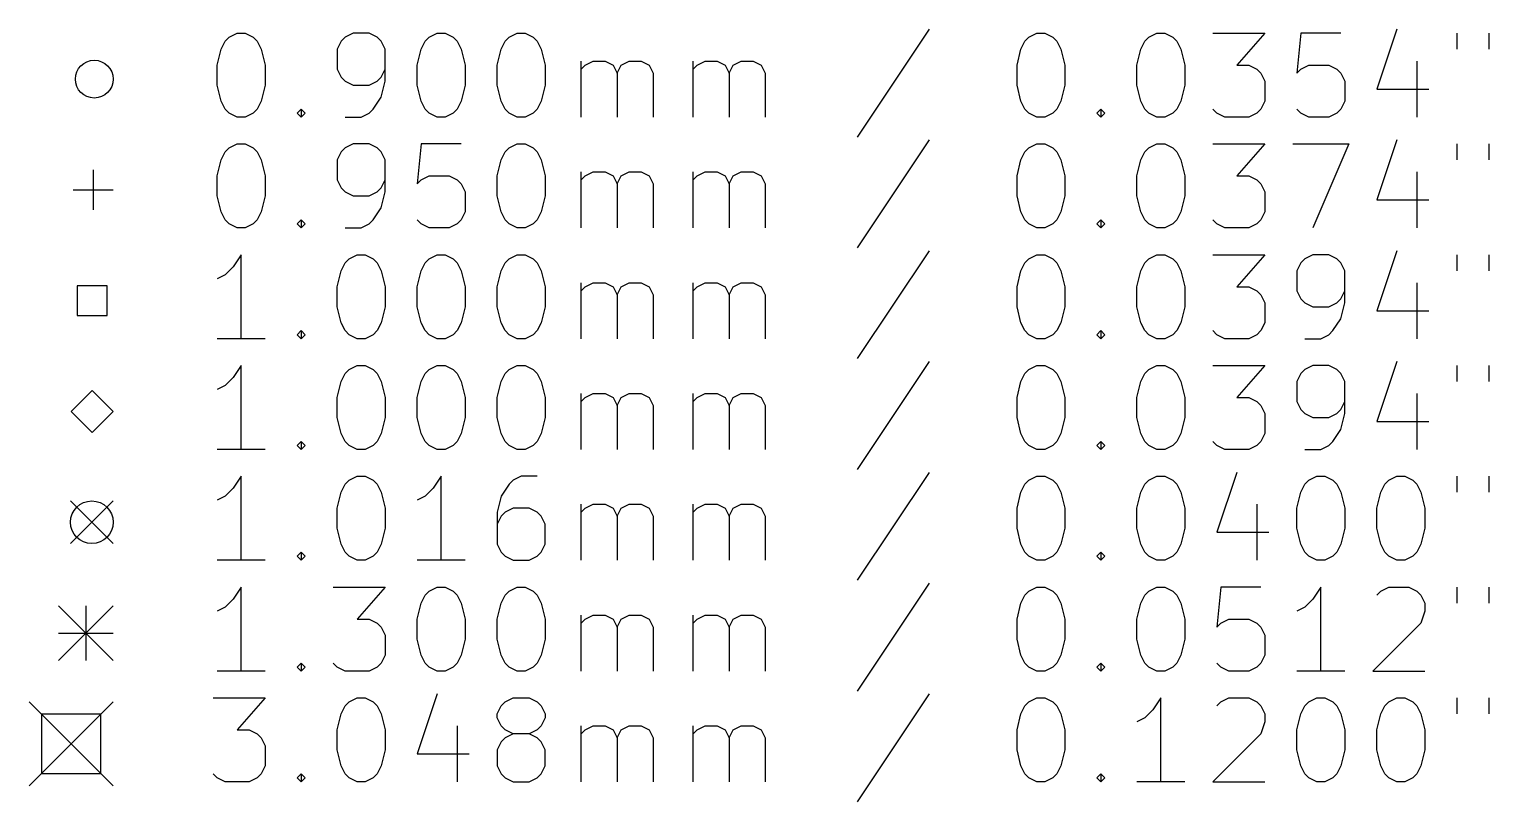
# Model space of a CAD drawing. Extents: x 108.9 to 179.6, y -153 to -73.
# Drawn here: x 108.92 to 143.69, y -152.7 to -134.29 of the extents above; entities that cross this region are included whole.
import ezdxf

# ---------------------------------------------------------------- set-up
doc = ezdxf.new("R2010")
doc.units = 0
doc.layers.add('BLACK', color=7, linetype='CONTINUOUS')

msp = doc.modelspace()

# ---------------------------------------------------------------- linework, layer by layer
at = {"layer": 'BLACK', "linetype": 'CONTINUOUS'}
for p, q in [((113.594, -134.575), (113.69, -134.48)), ((113.69, -134.48), (113.88, -134.385)), ((113.88, -134.385), (114.071, -134.385)), ((114.071, -134.385), (114.261, -134.48)), ((114.261, -134.48), (114.356, -134.575)), ((116.452, -134.48), (116.356, -134.575)), ((116.642, -134.385), (116.452, -134.48)), ((117.023, -134.385), (116.642, -134.385)), ((117.213, -134.48), (117.023, -134.385)), ((117.309, -134.575), (117.213, -134.48)), ((118.356, -134.575), (118.452, -134.48)), ((118.452, -134.48), (118.642, -134.385)), ((118.642, -134.385), (118.833, -134.385)), ((118.833, -134.385), (119.023, -134.48)), ((119.023, -134.48), (119.118, -134.575)), ((120.261, -134.575), (120.356, -134.48)), ((120.356, -134.48), (120.547, -134.385)), ((120.547, -134.385), (120.737, -134.385)), ((120.737, -134.385), (120.928, -134.48)), ((120.928, -134.48), (121.023, -134.575)), ((130.356, -134.29), (128.642, -136.861)), ((132.642, -134.575), (132.737, -134.48)), ((132.737, -134.48), (132.928, -134.385)), ((132.928, -134.385), (133.118, -134.385)), ((133.118, -134.385), (133.309, -134.48)), ((133.309, -134.48), (133.404, -134.575)), ((135.499, -134.575), (135.594, -134.48)), ((135.594, -134.48), (135.785, -134.385)), ((135.785, -134.385), (135.975, -134.385)), ((135.975, -134.385), (136.166, -134.48)), ((136.166, -134.48), (136.261, -134.575)), ((137.118, -134.385), (138.356, -134.385)), ((138.356, -134.385), (137.69, -135.147)), ((139.213, -134.385), (139.118, -135.337)), ((140.166, -134.385), (139.213, -134.385)), ((141.499, -134.29), (141.023, -135.718)), ((142.928, -134.385), (142.928, -134.766)), ((143.69, -134.385), (143.69, -134.766)), ((113.404, -135.147), (113.499, -134.766)), ((113.499, -134.766), (113.594, -134.575)), ((114.356, -134.575), (114.452, -134.766)), ((114.452, -134.766), (114.547, -135.147)), ((116.356, -134.575), (116.261, -134.766)), ((116.261, -134.766), (116.261, -135.242)), ((117.404, -134.766), (117.309, -134.575)), ((117.404, -135.528), (117.404, -134.766)), ((118.166, -135.147), (118.261, -134.766)), ((118.261, -134.766), (118.356, -134.575)), ((119.118, -134.575), (119.213, -134.766)), ((119.213, -134.766), (119.309, -135.147)), ((120.071, -135.147), (120.166, -134.766)), ((120.166, -134.766), (120.261, -134.575)), ((121.023, -134.575), (121.118, -134.766)), ((121.118, -134.766), (121.213, -135.147)), ((132.452, -135.147), (132.547, -134.766)), ((132.547, -134.766), (132.642, -134.575)), ((133.404, -134.575), (133.499, -134.766)), ((133.499, -134.766), (133.594, -135.147)), ((135.309, -135.147), (135.404, -134.766)), ((135.404, -134.766), (135.499, -134.575)), ((136.261, -134.575), (136.356, -134.766)), ((136.356, -134.766), (136.452, -135.147)), ((113.404, -135.623), (113.404, -135.147)), ((114.547, -135.147), (114.547, -135.623)), ((116.261, -135.242), (116.356, -135.432)), ((117.309, -135.432), (117.404, -135.242)), ((118.166, -135.623), (118.166, -135.147)), ((119.309, -135.147), (119.309, -135.623)), ((120.071, -135.623), (120.071, -135.147)), ((121.213, -135.147), (121.213, -135.623)), ((122.071, -136.385), (122.071, -135.051)), ((122.071, -135.242), (122.166, -135.147)), ((122.166, -135.147), (122.356, -135.051)), ((122.356, -135.051), (122.642, -135.051)), ((122.642, -135.051), (122.833, -135.147)), ((122.833, -135.147), (122.928, -135.337)), ((122.928, -135.337), (123.023, -135.147)), ((123.023, -135.147), (123.213, -135.051)), ((123.213, -135.051), (123.499, -135.051)), ((123.499, -135.051), (123.69, -135.147)), ((123.69, -135.147), (123.785, -135.337)), ((124.737, -136.385), (124.737, -135.051)), ((124.737, -135.242), (124.833, -135.147)), ((124.833, -135.147), (125.023, -135.051)), ((125.023, -135.051), (125.309, -135.051)), ((125.309, -135.051), (125.499, -135.147)), ((125.499, -135.147), (125.594, -135.337)), ((125.594, -135.337), (125.69, -135.147)), ((125.69, -135.147), (125.88, -135.051)), ((125.88, -135.051), (126.166, -135.051)), ((126.166, -135.051), (126.356, -135.147)), ((126.356, -135.147), (126.452, -135.337)), ((132.452, -135.623), (132.452, -135.147)), ((133.594, -135.147), (133.594, -135.623)), ((135.309, -135.623), (135.309, -135.147)), ((136.452, -135.147), (136.452, -135.623)), ((137.69, -135.147), (137.975, -135.147)), ((137.975, -135.147), (138.166, -135.242)), ((138.166, -135.242), (138.261, -135.337)), ((139.118, -135.337), (139.213, -135.242)), ((139.213, -135.242), (139.404, -135.147)), ((139.404, -135.147), (139.88, -135.147)), ((139.88, -135.147), (140.071, -135.242)), ((140.071, -135.242), (140.166, -135.337)), ((141.975, -135.051), (141.975, -136.385)), ((116.356, -135.432), (116.452, -135.528)), ((116.452, -135.528), (116.642, -135.623)), ((117.023, -135.623), (117.213, -135.528)), ((117.213, -135.528), (117.309, -135.432)), ((117.309, -135.909), (117.404, -135.528)), ((122.928, -135.337), (122.928, -136.385)), ((123.785, -135.337), (123.785, -136.385)), ((125.594, -135.337), (125.594, -136.385)), ((126.452, -135.337), (126.452, -136.385)), ((138.261, -135.337), (138.356, -135.528)), ((138.356, -135.528), (138.356, -136.004)), ((140.166, -135.337), (140.261, -135.528)), ((140.261, -135.528), (140.261, -136.004)), ((113.499, -136.004), (113.404, -135.623)), ((114.547, -135.623), (114.452, -136.004)), ((116.642, -135.623), (117.023, -135.623)), ((117.118, -136.194), (117.309, -135.909)), ((118.261, -136.004), (118.166, -135.623)), ((119.309, -135.623), (119.213, -136.004)), ((120.166, -136.004), (120.071, -135.623)), ((121.213, -135.623), (121.118, -136.004)), ((132.547, -136.004), (132.452, -135.623)), ((133.594, -135.623), (133.499, -136.004)), ((135.404, -136.004), (135.309, -135.623)), ((136.452, -135.623), (136.356, -136.004)), ((141.023, -135.718), (142.261, -135.718)), ((113.594, -136.194), (113.499, -136.004)), ((113.69, -136.29), (113.594, -136.194)), ((114.356, -136.194), (114.261, -136.29)), ((114.452, -136.004), (114.356, -136.194)), ((115.309, -136.29), (115.404, -136.194)), ((115.404, -136.194), (115.499, -136.29)), ((115.404, -136.194), (115.404, -136.385)), ((117.023, -136.29), (117.118, -136.194)), ((118.356, -136.194), (118.261, -136.004)), ((118.452, -136.29), (118.356, -136.194)), ((119.118, -136.194), (119.023, -136.29)), ((119.213, -136.004), (119.118, -136.194)), ((120.261, -136.194), (120.166, -136.004)), ((120.356, -136.29), (120.261, -136.194)), ((121.023, -136.194), (120.928, -136.29)), ((121.118, -136.004), (121.023, -136.194)), ((132.642, -136.194), (132.547, -136.004)), ((132.737, -136.29), (132.642, -136.194)), ((133.404, -136.194), (133.309, -136.29)), ((133.499, -136.004), (133.404, -136.194)), ((134.356, -136.29), (134.452, -136.194)), ((134.452, -136.194), (134.547, -136.29)), ((134.452, -136.194), (134.452, -136.385)), ((135.499, -136.194), (135.404, -136.004)), ((135.594, -136.29), (135.499, -136.194)), ((136.261, -136.194), (136.166, -136.29)), ((136.356, -136.004), (136.261, -136.194)), ((137.213, -136.29), (137.118, -136.194)), ((138.261, -136.194), (138.166, -136.29)), ((138.356, -136.004), (138.261, -136.194)), ((139.213, -136.29), (139.118, -136.194)), ((140.166, -136.194), (140.071, -136.29)), ((140.261, -136.004), (140.166, -136.194)), ((113.88, -136.385), (113.69, -136.29)), ((114.071, -136.385), (113.88, -136.385)), ((114.261, -136.29), (114.071, -136.385)), ((115.404, -136.385), (115.309, -136.29)), ((115.499, -136.29), (115.404, -136.385)), ((116.452, -136.385), (116.833, -136.385)), ((116.833, -136.385), (117.023, -136.29)), ((118.642, -136.385), (118.452, -136.29)), ((118.833, -136.385), (118.642, -136.385)), ((119.023, -136.29), (118.833, -136.385)), ((120.547, -136.385), (120.356, -136.29)), ((120.737, -136.385), (120.547, -136.385)), ((120.928, -136.29), (120.737, -136.385)), ((132.928, -136.385), (132.737, -136.29)), ((133.118, -136.385), (132.928, -136.385)), ((133.309, -136.29), (133.118, -136.385)), ((134.452, -136.385), (134.356, -136.29)), ((134.547, -136.29), (134.452, -136.385)), ((135.785, -136.385), (135.594, -136.29)), ((135.975, -136.385), (135.785, -136.385)), ((136.166, -136.29), (135.975, -136.385)), ((137.404, -136.385), (137.213, -136.29)), ((137.975, -136.385), (137.404, -136.385)), ((138.166, -136.29), (137.975, -136.385)), ((139.404, -136.385), (139.213, -136.29)), ((139.88, -136.385), (139.404, -136.385)), ((140.071, -136.29), (139.88, -136.385)), ((130.356, -136.93), (128.642, -139.501)), ((141.499, -136.93), (141.023, -138.358)), ((113.499, -137.406), (113.594, -137.215)), ((113.594, -137.215), (113.69, -137.12)), ((113.69, -137.12), (113.88, -137.025)), ((113.88, -137.025), (114.071, -137.025)), ((114.071, -137.025), (114.261, -137.12)), ((114.261, -137.12), (114.356, -137.215)), ((114.356, -137.215), (114.452, -137.406)), ((116.356, -137.215), (116.261, -137.406)), ((116.452, -137.12), (116.356, -137.215)), ((116.642, -137.025), (116.452, -137.12)), ((117.023, -137.025), (116.642, -137.025)), ((117.213, -137.12), (117.023, -137.025)), ((117.309, -137.215), (117.213, -137.12)), ((117.404, -137.406), (117.309, -137.215)), ((118.261, -137.025), (118.166, -137.977)), ((119.213, -137.025), (118.261, -137.025)), ((120.166, -137.406), (120.261, -137.215)), ((120.261, -137.215), (120.356, -137.12)), ((120.356, -137.12), (120.547, -137.025)), ((120.547, -137.025), (120.737, -137.025)), ((120.737, -137.025), (120.928, -137.12)), ((120.928, -137.12), (121.023, -137.215)), ((121.023, -137.215), (121.118, -137.406)), ((132.547, -137.406), (132.642, -137.215)), ((132.642, -137.215), (132.737, -137.12)), ((132.737, -137.12), (132.928, -137.025)), ((132.928, -137.025), (133.118, -137.025)), ((133.118, -137.025), (133.309, -137.12)), ((133.309, -137.12), (133.404, -137.215)), ((133.404, -137.215), (133.499, -137.406)), ((135.404, -137.406), (135.499, -137.215)), ((135.499, -137.215), (135.594, -137.12)), ((135.594, -137.12), (135.785, -137.025)), ((135.785, -137.025), (135.975, -137.025)), ((135.975, -137.025), (136.166, -137.12)), ((136.166, -137.12), (136.261, -137.215)), ((136.261, -137.215), (136.356, -137.406)), ((137.118, -137.025), (138.356, -137.025)), ((138.356, -137.025), (137.69, -137.787)), ((139.023, -137.025), (140.356, -137.025)), ((140.356, -137.025), (139.499, -139.025)), ((142.928, -137.025), (142.928, -137.406)), ((143.69, -137.025), (143.69, -137.406)), ((110.448, -137.645), (110.448, -138.595)), ((113.404, -137.787), (113.499, -137.406)), ((114.452, -137.406), (114.547, -137.787)), ((116.261, -137.406), (116.261, -137.882)), ((117.404, -138.168), (117.404, -137.406)), ((120.071, -137.787), (120.166, -137.406)), ((121.118, -137.406), (121.213, -137.787)), ((132.452, -137.787), (132.547, -137.406)), ((133.499, -137.406), (133.594, -137.787)), ((135.309, -137.787), (135.404, -137.406)), ((136.356, -137.406), (136.452, -137.787)), ((113.404, -138.263), (113.404, -137.787)), ((114.547, -137.787), (114.547, -138.263)), ((116.261, -137.882), (116.356, -138.072)), ((117.309, -138.072), (117.404, -137.882)), ((118.166, -137.977), (118.261, -137.882)), ((118.261, -137.882), (118.452, -137.787)), ((118.452, -137.787), (118.928, -137.787)), ((118.928, -137.787), (119.118, -137.882)), ((119.118, -137.882), (119.213, -137.977)), ((119.213, -137.977), (119.309, -138.168)), ((120.071, -138.263), (120.071, -137.787)), ((121.213, -137.787), (121.213, -138.263)), ((122.071, -139.025), (122.071, -137.691)), ((122.071, -137.882), (122.166, -137.787)), ((122.166, -137.787), (122.356, -137.691)), ((122.356, -137.691), (122.642, -137.691)), ((122.642, -137.691), (122.833, -137.787)), ((122.833, -137.787), (122.928, -137.977)), ((122.928, -137.977), (123.023, -137.787)), ((122.928, -137.977), (122.928, -139.025)), ((123.023, -137.787), (123.213, -137.691)), ((123.213, -137.691), (123.499, -137.691)), ((123.499, -137.691), (123.69, -137.787)), ((123.69, -137.787), (123.785, -137.977)), ((123.785, -137.977), (123.785, -139.025)), ((124.737, -139.025), (124.737, -137.691)), ((124.737, -137.882), (124.833, -137.787)), ((124.833, -137.787), (125.023, -137.691)), ((125.023, -137.691), (125.309, -137.691)), ((125.309, -137.691), (125.499, -137.787)), ((125.499, -137.787), (125.594, -137.977)), ((125.594, -137.977), (125.69, -137.787)), ((125.594, -137.977), (125.594, -139.025)), ((125.69, -137.787), (125.88, -137.691)), ((125.88, -137.691), (126.166, -137.691)), ((126.166, -137.691), (126.356, -137.787)), ((126.356, -137.787), (126.452, -137.977)), ((126.452, -137.977), (126.452, -139.025)), ((132.452, -138.263), (132.452, -137.787)), ((133.594, -137.787), (133.594, -138.263)), ((135.309, -138.263), (135.309, -137.787)), ((136.452, -137.787), (136.452, -138.263)), ((137.69, -137.787), (137.975, -137.787)), ((137.975, -137.787), (138.166, -137.882)), ((138.166, -137.882), (138.261, -137.977)), ((138.261, -137.977), (138.356, -138.168)), ((141.975, -137.691), (141.975, -139.025)), ((109.973, -138.12), (110.923, -138.12)), ((113.499, -138.644), (113.404, -138.263)), ((114.547, -138.263), (114.452, -138.644)), ((116.356, -138.072), (116.452, -138.168)), ((116.452, -138.168), (116.642, -138.263)), ((116.642, -138.263), (117.023, -138.263)), ((117.023, -138.263), (117.213, -138.168)), ((117.213, -138.168), (117.309, -138.072)), ((117.309, -138.549), (117.404, -138.168)), ((119.309, -138.168), (119.309, -138.644)), ((120.166, -138.644), (120.071, -138.263)), ((121.213, -138.263), (121.118, -138.644)), ((132.547, -138.644), (132.452, -138.263)), ((133.594, -138.263), (133.499, -138.644)), ((135.404, -138.644), (135.309, -138.263)), ((136.452, -138.263), (136.356, -138.644)), ((138.356, -138.168), (138.356, -138.644)), ((141.023, -138.358), (142.261, -138.358)), ((113.594, -138.834), (113.499, -138.644)), ((114.452, -138.644), (114.356, -138.834)), ((117.118, -138.834), (117.309, -138.549)), ((119.309, -138.644), (119.213, -138.834)), ((120.261, -138.834), (120.166, -138.644)), ((121.118, -138.644), (121.023, -138.834)), ((132.642, -138.834), (132.547, -138.644)), ((133.499, -138.644), (133.404, -138.834)), ((135.499, -138.834), (135.404, -138.644)), ((136.356, -138.644), (136.261, -138.834)), ((138.356, -138.644), (138.261, -138.834)), ((113.69, -138.93), (113.594, -138.834)), ((113.88, -139.025), (113.69, -138.93)), ((114.071, -139.025), (113.88, -139.025)), ((114.261, -138.93), (114.071, -139.025)), ((114.356, -138.834), (114.261, -138.93)), ((115.309, -138.93), (115.404, -138.834)), ((115.404, -139.025), (115.309, -138.93)), ((115.404, -138.834), (115.499, -138.93)), ((115.404, -138.834), (115.404, -139.025)), ((115.499, -138.93), (115.404, -139.025)), ((116.452, -139.025), (116.833, -139.025)), ((116.833, -139.025), (117.023, -138.93)), ((117.023, -138.93), (117.118, -138.834)), ((118.261, -138.93), (118.166, -138.834)), ((118.452, -139.025), (118.261, -138.93)), ((118.928, -139.025), (118.452, -139.025)), ((119.118, -138.93), (118.928, -139.025)), ((119.213, -138.834), (119.118, -138.93)), ((120.356, -138.93), (120.261, -138.834)), ((120.547, -139.025), (120.356, -138.93)), ((120.737, -139.025), (120.547, -139.025)), ((120.928, -138.93), (120.737, -139.025)), ((121.023, -138.834), (120.928, -138.93)), ((132.737, -138.93), (132.642, -138.834)), ((132.928, -139.025), (132.737, -138.93)), ((133.118, -139.025), (132.928, -139.025)), ((133.309, -138.93), (133.118, -139.025)), ((133.404, -138.834), (133.309, -138.93)), ((134.356, -138.93), (134.452, -138.834)), ((134.452, -139.025), (134.356, -138.93)), ((134.452, -138.834), (134.547, -138.93)), ((134.452, -138.834), (134.452, -139.025)), ((134.547, -138.93), (134.452, -139.025)), ((135.594, -138.93), (135.499, -138.834)), ((135.785, -139.025), (135.594, -138.93)), ((135.975, -139.025), (135.785, -139.025)), ((136.166, -138.93), (135.975, -139.025)), ((136.261, -138.834), (136.166, -138.93)), ((137.213, -138.93), (137.118, -138.834)), ((137.404, -139.025), (137.213, -138.93)), ((137.975, -139.025), (137.404, -139.025)), ((138.166, -138.93), (137.975, -139.025)), ((138.261, -138.834), (138.166, -138.93)), ((113.975, -139.665), (113.785, -139.95)), ((113.975, -141.665), (113.975, -139.665)), ((116.452, -139.855), (116.547, -139.76)), ((116.547, -139.76), (116.737, -139.665)), ((116.737, -139.665), (116.928, -139.665)), ((116.928, -139.665), (117.118, -139.76)), ((117.118, -139.76), (117.213, -139.855)), ((118.356, -139.855), (118.452, -139.76)), ((118.452, -139.76), (118.642, -139.665)), ((118.642, -139.665), (118.833, -139.665)), ((118.833, -139.665), (119.023, -139.76)), ((119.023, -139.76), (119.118, -139.855)), ((120.261, -139.855), (120.356, -139.76)), ((120.356, -139.76), (120.547, -139.665)), ((120.547, -139.665), (120.737, -139.665)), ((120.737, -139.665), (120.928, -139.76)), ((120.928, -139.76), (121.023, -139.855)), ((130.356, -139.57), (128.642, -142.141)), ((132.642, -139.855), (132.737, -139.76)), ((132.737, -139.76), (132.928, -139.665)), ((132.928, -139.665), (133.118, -139.665)), ((133.118, -139.665), (133.309, -139.76)), ((133.309, -139.76), (133.404, -139.855)), ((135.499, -139.855), (135.594, -139.76)), ((135.594, -139.76), (135.785, -139.665)), ((135.785, -139.665), (135.975, -139.665)), ((135.975, -139.665), (136.166, -139.76)), ((136.166, -139.76), (136.261, -139.855)), ((137.118, -139.665), (138.356, -139.665)), ((138.356, -139.665), (137.69, -140.427)), ((139.309, -139.76), (139.213, -139.855)), ((139.499, -139.665), (139.309, -139.76)), ((139.88, -139.665), (139.499, -139.665)), ((140.071, -139.76), (139.88, -139.665)), ((140.166, -139.855), (140.071, -139.76)), ((141.499, -139.57), (141.023, -140.998)), ((142.928, -139.665), (142.928, -140.046)), ((143.69, -139.665), (143.69, -140.046)), ((113.785, -139.95), (113.594, -140.141)), ((116.261, -140.427), (116.356, -140.046)), ((116.356, -140.046), (116.452, -139.855)), ((117.213, -139.855), (117.309, -140.046)), ((117.309, -140.046), (117.404, -140.427)), ((118.166, -140.427), (118.261, -140.046)), ((118.261, -140.046), (118.356, -139.855)), ((119.118, -139.855), (119.213, -140.046)), ((119.213, -140.046), (119.309, -140.427)), ((120.071, -140.427), (120.166, -140.046)), ((120.166, -140.046), (120.261, -139.855)), ((121.023, -139.855), (121.118, -140.046)), ((121.118, -140.046), (121.213, -140.427)), ((132.452, -140.427), (132.547, -140.046)), ((132.547, -140.046), (132.642, -139.855)), ((133.404, -139.855), (133.499, -140.046)), ((133.499, -140.046), (133.594, -140.427)), ((135.309, -140.427), (135.404, -140.046)), ((135.404, -140.046), (135.499, -139.855)), ((136.261, -139.855), (136.356, -140.046)), ((136.356, -140.046), (136.452, -140.427)), ((139.213, -139.855), (139.118, -140.046)), ((139.118, -140.046), (139.118, -140.522)), ((140.261, -140.046), (140.166, -139.855)), ((140.261, -140.808), (140.261, -140.046)), ((110.777, -140.406), (110.069, -140.406)), ((110.069, -140.406), (110.069, -141.114)), ((110.777, -141.114), (110.777, -140.406)), ((113.594, -140.141), (113.404, -140.236)), ((116.261, -140.903), (116.261, -140.427)), ((117.404, -140.427), (117.404, -140.903)), ((118.166, -140.903), (118.166, -140.427)), ((119.309, -140.427), (119.309, -140.903)), ((120.071, -140.903), (120.071, -140.427)), ((121.213, -140.427), (121.213, -140.903)), ((122.071, -141.665), (122.071, -140.331)), ((122.071, -140.522), (122.166, -140.427)), ((122.166, -140.427), (122.356, -140.331)), ((122.356, -140.331), (122.642, -140.331)), ((122.642, -140.331), (122.833, -140.427)), ((122.833, -140.427), (122.928, -140.617)), ((122.928, -140.617), (123.023, -140.427)), ((123.023, -140.427), (123.213, -140.331)), ((123.213, -140.331), (123.499, -140.331)), ((123.499, -140.331), (123.69, -140.427)), ((123.69, -140.427), (123.785, -140.617)), ((124.737, -141.665), (124.737, -140.331)), ((124.737, -140.522), (124.833, -140.427)), ((124.833, -140.427), (125.023, -140.331)), ((125.023, -140.331), (125.309, -140.331)), ((125.309, -140.331), (125.499, -140.427)), ((125.499, -140.427), (125.594, -140.617)), ((125.594, -140.617), (125.69, -140.427)), ((125.69, -140.427), (125.88, -140.331)), ((125.88, -140.331), (126.166, -140.331)), ((126.166, -140.331), (126.356, -140.427)), ((126.356, -140.427), (126.452, -140.617)), ((132.452, -140.903), (132.452, -140.427)), ((133.594, -140.427), (133.594, -140.903)), ((135.309, -140.903), (135.309, -140.427)), ((136.452, -140.427), (136.452, -140.903)), ((137.69, -140.427), (137.975, -140.427)), ((137.975, -140.427), (138.166, -140.522)), ((141.975, -140.331), (141.975, -141.665)), ((122.928, -140.617), (122.928, -141.665)), ((123.785, -140.617), (123.785, -141.665)), ((125.594, -140.617), (125.594, -141.665)), ((126.452, -140.617), (126.452, -141.665)), ((138.166, -140.522), (138.261, -140.617)), ((138.261, -140.617), (138.356, -140.808)), ((139.118, -140.522), (139.213, -140.712)), ((139.213, -140.712), (139.309, -140.808)), ((140.071, -140.808), (140.166, -140.712)), ((140.166, -140.712), (140.261, -140.522)), ((110.069, -141.114), (110.777, -141.114)), ((116.356, -141.284), (116.261, -140.903)), ((117.404, -140.903), (117.309, -141.284)), ((118.261, -141.284), (118.166, -140.903)), ((119.309, -140.903), (119.213, -141.284)), ((120.166, -141.284), (120.071, -140.903)), ((121.213, -140.903), (121.118, -141.284)), ((132.547, -141.284), (132.452, -140.903)), ((133.594, -140.903), (133.499, -141.284)), ((135.404, -141.284), (135.309, -140.903)), ((136.452, -140.903), (136.356, -141.284)), ((138.356, -140.808), (138.356, -141.284)), ((139.309, -140.808), (139.499, -140.903)), ((139.499, -140.903), (139.88, -140.903)), ((139.88, -140.903), (140.071, -140.808)), ((140.166, -141.189), (140.261, -140.808)), ((141.023, -140.998), (142.261, -140.998)), ((115.309, -141.57), (115.404, -141.474)), ((115.404, -141.474), (115.499, -141.57)), ((115.404, -141.474), (115.404, -141.665)), ((116.452, -141.474), (116.356, -141.284)), ((116.547, -141.57), (116.452, -141.474)), ((117.213, -141.474), (117.118, -141.57)), ((117.309, -141.284), (117.213, -141.474)), ((118.356, -141.474), (118.261, -141.284)), ((118.452, -141.57), (118.356, -141.474)), ((119.118, -141.474), (119.023, -141.57)), ((119.213, -141.284), (119.118, -141.474)), ((120.261, -141.474), (120.166, -141.284)), ((120.356, -141.57), (120.261, -141.474)), ((121.023, -141.474), (120.928, -141.57)), ((121.118, -141.284), (121.023, -141.474)), ((132.642, -141.474), (132.547, -141.284)), ((132.737, -141.57), (132.642, -141.474)), ((133.404, -141.474), (133.309, -141.57)), ((133.499, -141.284), (133.404, -141.474)), ((134.356, -141.57), (134.452, -141.474)), ((134.452, -141.474), (134.547, -141.57)), ((134.452, -141.474), (134.452, -141.665)), ((135.499, -141.474), (135.404, -141.284)), ((135.594, -141.57), (135.499, -141.474)), ((136.261, -141.474), (136.166, -141.57)), ((136.356, -141.284), (136.261, -141.474)), ((137.213, -141.57), (137.118, -141.474)), ((138.261, -141.474), (138.166, -141.57)), ((138.356, -141.284), (138.261, -141.474)), ((139.88, -141.57), (139.975, -141.474)), ((139.975, -141.474), (140.166, -141.189)), ((114.547, -141.665), (113.404, -141.665)), ((115.404, -141.665), (115.309, -141.57)), ((115.499, -141.57), (115.404, -141.665)), ((116.737, -141.665), (116.547, -141.57)), ((116.928, -141.665), (116.737, -141.665)), ((117.118, -141.57), (116.928, -141.665)), ((118.642, -141.665), (118.452, -141.57)), ((118.833, -141.665), (118.642, -141.665)), ((119.023, -141.57), (118.833, -141.665)), ((120.547, -141.665), (120.356, -141.57)), ((120.737, -141.665), (120.547, -141.665)), ((120.928, -141.57), (120.737, -141.665)), ((132.928, -141.665), (132.737, -141.57)), ((133.118, -141.665), (132.928, -141.665)), ((133.309, -141.57), (133.118, -141.665)), ((134.452, -141.665), (134.356, -141.57)), ((134.547, -141.57), (134.452, -141.665)), ((135.785, -141.665), (135.594, -141.57)), ((135.975, -141.665), (135.785, -141.665)), ((136.166, -141.57), (135.975, -141.665)), ((137.404, -141.665), (137.213, -141.57)), ((137.975, -141.665), (137.404, -141.665)), ((138.166, -141.57), (137.975, -141.665)), ((139.309, -141.665), (139.69, -141.665)), ((139.69, -141.665), (139.88, -141.57)), ((113.975, -142.305), (113.785, -142.59)), ((113.975, -144.305), (113.975, -142.305)), ((116.356, -142.686), (116.452, -142.495)), ((116.452, -142.495), (116.547, -142.4)), ((116.547, -142.4), (116.737, -142.305)), ((116.737, -142.305), (116.928, -142.305)), ((116.928, -142.305), (117.118, -142.4)), ((117.118, -142.4), (117.213, -142.495)), ((117.213, -142.495), (117.309, -142.686)), ((118.261, -142.686), (118.356, -142.495)), ((118.356, -142.495), (118.452, -142.4)), ((118.452, -142.4), (118.642, -142.305)), ((118.642, -142.305), (118.833, -142.305)), ((118.833, -142.305), (119.023, -142.4)), ((119.023, -142.4), (119.118, -142.495)), ((119.118, -142.495), (119.213, -142.686)), ((120.166, -142.686), (120.261, -142.495)), ((120.261, -142.495), (120.356, -142.4)), ((120.356, -142.4), (120.547, -142.305)), ((120.547, -142.305), (120.737, -142.305)), ((120.737, -142.305), (120.928, -142.4)), ((120.928, -142.4), (121.023, -142.495)), ((121.023, -142.495), (121.118, -142.686)), ((130.356, -142.21), (128.642, -144.781)), ((132.547, -142.686), (132.642, -142.495)), ((132.642, -142.495), (132.737, -142.4)), ((132.737, -142.4), (132.928, -142.305)), ((132.928, -142.305), (133.118, -142.305)), ((133.118, -142.305), (133.309, -142.4)), ((133.309, -142.4), (133.404, -142.495)), ((133.404, -142.495), (133.499, -142.686)), ((135.404, -142.686), (135.499, -142.495)), ((135.499, -142.495), (135.594, -142.4)), ((135.594, -142.4), (135.785, -142.305)), ((135.785, -142.305), (135.975, -142.305)), ((135.975, -142.305), (136.166, -142.4)), ((136.166, -142.4), (136.261, -142.495)), ((136.261, -142.495), (136.356, -142.686)), ((137.118, -142.305), (138.356, -142.305)), ((138.356, -142.305), (137.69, -143.067)), ((139.213, -142.495), (139.118, -142.686)), ((139.309, -142.4), (139.213, -142.495)), ((139.499, -142.305), (139.309, -142.4)), ((139.88, -142.305), (139.499, -142.305)), ((140.071, -142.4), (139.88, -142.305)), ((140.166, -142.495), (140.071, -142.4)), ((140.261, -142.686), (140.166, -142.495)), ((141.499, -142.21), (141.023, -143.638)), ((142.928, -142.305), (142.928, -142.686)), ((143.69, -142.305), (143.69, -142.686)), ((113.594, -142.781), (113.404, -142.876)), ((113.785, -142.59), (113.594, -142.781)), ((116.261, -143.067), (116.356, -142.686)), ((117.309, -142.686), (117.404, -143.067)), ((118.166, -143.067), (118.261, -142.686)), ((119.213, -142.686), (119.309, -143.067)), ((120.071, -143.067), (120.166, -142.686)), ((121.118, -142.686), (121.213, -143.067)), ((132.452, -143.067), (132.547, -142.686)), ((133.499, -142.686), (133.594, -143.067)), ((135.309, -143.067), (135.404, -142.686)), ((136.356, -142.686), (136.452, -143.067)), ((139.118, -142.686), (139.118, -143.162)), ((140.261, -143.448), (140.261, -142.686)), ((110.423, -142.9), (109.923, -143.4)), ((110.923, -143.4), (110.423, -142.9)), ((116.261, -143.543), (116.261, -143.067)), ((117.404, -143.067), (117.404, -143.543)), ((118.166, -143.543), (118.166, -143.067)), ((119.309, -143.067), (119.309, -143.543)), ((120.071, -143.543), (120.071, -143.067)), ((121.213, -143.067), (121.213, -143.543)), ((122.071, -144.305), (122.071, -142.971)), ((122.071, -143.162), (122.166, -143.067)), ((122.166, -143.067), (122.356, -142.971)), ((122.356, -142.971), (122.642, -142.971)), ((122.642, -142.971), (122.833, -143.067)), ((122.833, -143.067), (122.928, -143.257)), ((122.928, -143.257), (123.023, -143.067)), ((123.023, -143.067), (123.213, -142.971)), ((123.213, -142.971), (123.499, -142.971)), ((123.499, -142.971), (123.69, -143.067)), ((123.69, -143.067), (123.785, -143.257)), ((124.737, -144.305), (124.737, -142.971)), ((124.737, -143.162), (124.833, -143.067)), ((124.833, -143.067), (125.023, -142.971)), ((125.023, -142.971), (125.309, -142.971)), ((125.309, -142.971), (125.499, -143.067)), ((125.499, -143.067), (125.594, -143.257)), ((125.594, -143.257), (125.69, -143.067)), ((125.69, -143.067), (125.88, -142.971)), ((125.88, -142.971), (126.166, -142.971)), ((126.166, -142.971), (126.356, -143.067)), ((126.356, -143.067), (126.452, -143.257)), ((132.452, -143.543), (132.452, -143.067)), ((133.594, -143.067), (133.594, -143.543)), ((135.309, -143.543), (135.309, -143.067)), ((136.452, -143.067), (136.452, -143.543)), ((137.69, -143.067), (137.975, -143.067)), ((137.975, -143.067), (138.166, -143.162)), ((138.166, -143.162), (138.261, -143.257)), ((139.118, -143.162), (139.213, -143.352)), ((140.166, -143.352), (140.261, -143.162)), ((141.975, -142.971), (141.975, -144.305)), ((109.923, -143.4), (110.423, -143.9)), ((110.423, -143.9), (110.923, -143.4)), ((116.356, -143.924), (116.261, -143.543)), ((117.404, -143.543), (117.309, -143.924)), ((118.261, -143.924), (118.166, -143.543)), ((119.309, -143.543), (119.213, -143.924)), ((120.166, -143.924), (120.071, -143.543)), ((121.213, -143.543), (121.118, -143.924)), ((122.928, -143.257), (122.928, -144.305)), ((123.785, -143.257), (123.785, -144.305)), ((125.594, -143.257), (125.594, -144.305)), ((126.452, -143.257), (126.452, -144.305)), ((132.547, -143.924), (132.452, -143.543)), ((133.594, -143.543), (133.499, -143.924)), ((135.404, -143.924), (135.309, -143.543)), ((136.452, -143.543), (136.356, -143.924)), ((138.261, -143.257), (138.356, -143.448)), ((138.356, -143.448), (138.356, -143.924)), ((139.213, -143.352), (139.309, -143.448)), ((139.309, -143.448), (139.499, -143.543)), ((139.499, -143.543), (139.88, -143.543)), ((139.88, -143.543), (140.071, -143.448)), ((140.071, -143.448), (140.166, -143.352)), ((140.166, -143.829), (140.261, -143.448)), ((116.452, -144.114), (116.356, -143.924)), ((117.309, -143.924), (117.213, -144.114)), ((118.356, -144.114), (118.261, -143.924)), ((119.213, -143.924), (119.118, -144.114)), ((120.261, -144.114), (120.166, -143.924)), ((121.118, -143.924), (121.023, -144.114)), ((132.642, -144.114), (132.547, -143.924)), ((133.499, -143.924), (133.404, -144.114)), ((135.499, -144.114), (135.404, -143.924)), ((136.356, -143.924), (136.261, -144.114)), ((138.356, -143.924), (138.261, -144.114)), ((139.975, -144.114), (140.166, -143.829)), ((141.023, -143.638), (142.261, -143.638)), ((115.309, -144.21), (115.404, -144.114)), ((115.404, -144.305), (115.309, -144.21)), ((115.404, -144.114), (115.499, -144.21)), ((115.404, -144.114), (115.404, -144.305)), ((115.499, -144.21), (115.404, -144.305)), ((116.547, -144.21), (116.452, -144.114)), ((116.737, -144.305), (116.547, -144.21)), ((117.118, -144.21), (116.928, -144.305)), ((117.213, -144.114), (117.118, -144.21)), ((118.452, -144.21), (118.356, -144.114)), ((118.642, -144.305), (118.452, -144.21)), ((119.023, -144.21), (118.833, -144.305)), ((119.118, -144.114), (119.023, -144.21)), ((120.356, -144.21), (120.261, -144.114)), ((120.547, -144.305), (120.356, -144.21)), ((120.928, -144.21), (120.737, -144.305)), ((121.023, -144.114), (120.928, -144.21)), ((132.737, -144.21), (132.642, -144.114)), ((132.928, -144.305), (132.737, -144.21)), ((133.309, -144.21), (133.118, -144.305)), ((133.404, -144.114), (133.309, -144.21)), ((134.356, -144.21), (134.452, -144.114)), ((134.452, -144.305), (134.356, -144.21)), ((134.452, -144.114), (134.547, -144.21)), ((134.452, -144.114), (134.452, -144.305)), ((134.547, -144.21), (134.452, -144.305)), ((135.594, -144.21), (135.499, -144.114)), ((135.785, -144.305), (135.594, -144.21)), ((136.166, -144.21), (135.975, -144.305)), ((136.261, -144.114), (136.166, -144.21)), ((137.213, -144.21), (137.118, -144.114)), ((137.404, -144.305), (137.213, -144.21)), ((138.166, -144.21), (137.975, -144.305)), ((138.261, -144.114), (138.166, -144.21)), ((139.69, -144.305), (139.88, -144.21)), ((139.88, -144.21), (139.975, -144.114)), ((114.547, -144.305), (113.404, -144.305)), ((116.928, -144.305), (116.737, -144.305)), ((118.833, -144.305), (118.642, -144.305)), ((120.737, -144.305), (120.547, -144.305)), ((133.118, -144.305), (132.928, -144.305)), ((135.975, -144.305), (135.785, -144.305)), ((137.975, -144.305), (137.404, -144.305)), ((139.309, -144.305), (139.69, -144.305)), ((113.975, -144.945), (113.785, -145.23)), ((113.975, -146.945), (113.975, -144.945)), ((116.547, -145.04), (116.737, -144.945)), ((116.737, -144.945), (116.928, -144.945)), ((116.928, -144.945), (117.118, -145.04)), ((118.737, -144.945), (118.547, -145.23)), ((118.737, -146.945), (118.737, -144.945)), ((120.642, -144.945), (120.452, -145.04)), ((121.023, -144.945), (120.642, -144.945)), ((130.356, -144.85), (128.642, -147.421)), ((132.737, -145.04), (132.928, -144.945)), ((132.928, -144.945), (133.118, -144.945)), ((133.118, -144.945), (133.309, -145.04)), ((135.594, -145.04), (135.785, -144.945)), ((135.785, -144.945), (135.975, -144.945)), ((135.975, -144.945), (136.166, -145.04)), ((137.69, -144.85), (137.213, -146.278)), ((139.404, -145.04), (139.594, -144.945)), ((139.594, -144.945), (139.785, -144.945)), ((139.785, -144.945), (139.975, -145.04)), ((141.309, -145.04), (141.499, -144.945)), ((141.499, -144.945), (141.69, -144.945)), ((141.69, -144.945), (141.88, -145.04)), ((142.928, -144.945), (142.928, -145.326)), ((143.69, -144.945), (143.69, -145.326)), ((113.785, -145.23), (113.594, -145.421)), ((116.261, -145.707), (116.356, -145.326)), ((116.356, -145.326), (116.452, -145.135)), ((116.452, -145.135), (116.547, -145.04)), ((117.118, -145.04), (117.213, -145.135)), ((117.213, -145.135), (117.309, -145.326)), ((117.309, -145.326), (117.404, -145.707)), ((118.547, -145.23), (118.356, -145.421)), ((120.356, -145.135), (120.166, -145.421)), ((120.452, -145.04), (120.356, -145.135)), ((132.452, -145.707), (132.547, -145.326)), ((132.547, -145.326), (132.642, -145.135)), ((132.642, -145.135), (132.737, -145.04)), ((133.309, -145.04), (133.404, -145.135)), ((133.404, -145.135), (133.499, -145.326)), ((133.499, -145.326), (133.594, -145.707)), ((135.309, -145.707), (135.404, -145.326)), ((135.404, -145.326), (135.499, -145.135)), ((135.499, -145.135), (135.594, -145.04)), ((136.166, -145.04), (136.261, -145.135)), ((136.261, -145.135), (136.356, -145.326)), ((136.356, -145.326), (136.452, -145.707)), ((139.118, -145.707), (139.213, -145.326)), ((139.213, -145.326), (139.309, -145.135)), ((139.309, -145.135), (139.404, -145.04)), ((139.975, -145.04), (140.071, -145.135)), ((140.071, -145.135), (140.166, -145.326)), ((140.166, -145.326), (140.261, -145.707)), ((141.023, -145.707), (141.118, -145.326)), ((141.118, -145.326), (141.213, -145.135)), ((141.213, -145.135), (141.309, -145.04)), ((141.88, -145.04), (141.975, -145.135)), ((141.975, -145.135), (142.071, -145.326)), ((142.071, -145.326), (142.166, -145.707)), ((109.907, -145.532), (110.923, -146.548)), ((110.923, -145.532), (109.907, -146.548)), ((113.594, -145.421), (113.404, -145.516)), ((118.356, -145.421), (118.166, -145.516)), ((120.166, -145.421), (120.071, -145.802)), ((122.071, -146.945), (122.071, -145.611)), ((122.166, -145.707), (122.356, -145.611)), ((122.356, -145.611), (122.642, -145.611)), ((122.642, -145.611), (122.833, -145.707)), ((123.023, -145.707), (123.213, -145.611)), ((123.213, -145.611), (123.499, -145.611)), ((123.499, -145.611), (123.69, -145.707)), ((124.737, -146.945), (124.737, -145.611)), ((124.833, -145.707), (125.023, -145.611)), ((125.023, -145.611), (125.309, -145.611)), ((125.309, -145.611), (125.499, -145.707)), ((125.69, -145.707), (125.88, -145.611)), ((125.88, -145.611), (126.166, -145.611)), ((126.166, -145.611), (126.356, -145.707)), ((138.166, -145.611), (138.166, -146.945)), ((116.261, -146.183), (116.261, -145.707)), ((117.404, -145.707), (117.404, -146.183)), ((120.071, -145.802), (120.071, -146.564)), ((120.166, -145.897), (120.071, -146.088)), ((120.261, -145.802), (120.166, -145.897)), ((120.452, -145.707), (120.261, -145.802)), ((120.833, -145.707), (120.452, -145.707)), ((121.023, -145.802), (120.833, -145.707)), ((121.118, -145.897), (121.023, -145.802)), ((121.213, -146.088), (121.118, -145.897)), ((122.071, -145.802), (122.166, -145.707)), ((122.833, -145.707), (122.928, -145.897)), ((122.928, -145.897), (123.023, -145.707)), ((122.928, -145.897), (122.928, -146.945)), ((123.69, -145.707), (123.785, -145.897)), ((123.785, -145.897), (123.785, -146.945)), ((124.737, -145.802), (124.833, -145.707)), ((125.499, -145.707), (125.594, -145.897)), ((125.594, -145.897), (125.69, -145.707)), ((125.594, -145.897), (125.594, -146.945)), ((126.356, -145.707), (126.452, -145.897)), ((126.452, -145.897), (126.452, -146.945)), ((132.452, -146.183), (132.452, -145.707)), ((133.594, -145.707), (133.594, -146.183)), ((135.309, -146.183), (135.309, -145.707)), ((136.452, -145.707), (136.452, -146.183)), ((139.118, -146.183), (139.118, -145.707)), ((140.261, -145.707), (140.261, -146.183)), ((141.023, -146.183), (141.023, -145.707)), ((142.166, -145.707), (142.166, -146.183)), ((116.356, -146.564), (116.261, -146.183)), ((117.404, -146.183), (117.309, -146.564)), ((121.213, -146.564), (121.213, -146.088)), ((132.547, -146.564), (132.452, -146.183)), ((133.594, -146.183), (133.499, -146.564)), ((135.404, -146.564), (135.309, -146.183)), ((136.452, -146.183), (136.356, -146.564)), ((137.213, -146.278), (138.452, -146.278)), ((139.213, -146.564), (139.118, -146.183)), ((140.261, -146.183), (140.166, -146.564)), ((141.118, -146.564), (141.023, -146.183)), ((142.166, -146.183), (142.071, -146.564)), ((116.452, -146.754), (116.356, -146.564)), ((117.309, -146.564), (117.213, -146.754)), ((120.071, -146.564), (120.166, -146.754)), ((121.118, -146.754), (121.213, -146.564)), ((132.642, -146.754), (132.547, -146.564)), ((133.499, -146.564), (133.404, -146.754)), ((135.499, -146.754), (135.404, -146.564)), ((136.356, -146.564), (136.261, -146.754)), ((139.309, -146.754), (139.213, -146.564)), ((140.166, -146.564), (140.071, -146.754)), ((141.213, -146.754), (141.118, -146.564)), ((142.071, -146.564), (141.975, -146.754)), ((114.547, -146.945), (113.404, -146.945)), ((115.309, -146.85), (115.404, -146.754)), ((115.404, -146.945), (115.309, -146.85)), ((115.404, -146.754), (115.499, -146.85)), ((115.404, -146.754), (115.404, -146.945)), ((115.499, -146.85), (115.404, -146.945)), ((116.547, -146.85), (116.452, -146.754)), ((116.737, -146.945), (116.547, -146.85)), ((116.928, -146.945), (116.737, -146.945)), ((117.118, -146.85), (116.928, -146.945)), ((117.213, -146.754), (117.118, -146.85)), ((119.309, -146.945), (118.166, -146.945)), ((120.166, -146.754), (120.261, -146.85)), ((120.261, -146.85), (120.452, -146.945)), ((120.452, -146.945), (120.833, -146.945)), ((120.833, -146.945), (121.023, -146.85)), ((121.023, -146.85), (121.118, -146.754)), ((132.737, -146.85), (132.642, -146.754)), ((132.928, -146.945), (132.737, -146.85)), ((133.118, -146.945), (132.928, -146.945)), ((133.309, -146.85), (133.118, -146.945)), ((133.404, -146.754), (133.309, -146.85)), ((134.356, -146.85), (134.452, -146.754)), ((134.452, -146.945), (134.356, -146.85)), ((134.452, -146.754), (134.547, -146.85)), ((134.452, -146.754), (134.452, -146.945)), ((134.547, -146.85), (134.452, -146.945)), ((135.594, -146.85), (135.499, -146.754)), ((135.785, -146.945), (135.594, -146.85)), ((135.975, -146.945), (135.785, -146.945)), ((136.166, -146.85), (135.975, -146.945)), ((136.261, -146.754), (136.166, -146.85)), ((139.404, -146.85), (139.309, -146.754)), ((139.594, -146.945), (139.404, -146.85)), ((139.785, -146.945), (139.594, -146.945)), ((139.975, -146.85), (139.785, -146.945)), ((140.071, -146.754), (139.975, -146.85)), ((141.309, -146.85), (141.213, -146.754)), ((141.499, -146.945), (141.309, -146.85)), ((141.69, -146.945), (141.499, -146.945)), ((141.88, -146.85), (141.69, -146.945)), ((141.975, -146.754), (141.88, -146.85)), ((113.975, -147.585), (113.785, -147.87)), ((113.975, -149.585), (113.975, -147.585)), ((116.166, -147.585), (117.404, -147.585)), ((117.404, -147.585), (116.737, -148.347)), ((118.356, -147.775), (118.452, -147.68)), ((118.452, -147.68), (118.642, -147.585)), ((118.642, -147.585), (118.833, -147.585)), ((118.833, -147.585), (119.023, -147.68)), ((119.023, -147.68), (119.118, -147.775)), ((120.261, -147.775), (120.356, -147.68)), ((120.356, -147.68), (120.547, -147.585)), ((120.547, -147.585), (120.737, -147.585)), ((120.737, -147.585), (120.928, -147.68)), ((120.928, -147.68), (121.023, -147.775)), ((130.356, -147.49), (128.642, -150.061)), ((132.642, -147.775), (132.737, -147.68)), ((132.737, -147.68), (132.928, -147.585)), ((132.928, -147.585), (133.118, -147.585)), ((133.118, -147.585), (133.309, -147.68)), ((133.309, -147.68), (133.404, -147.775)), ((135.499, -147.775), (135.594, -147.68)), ((135.594, -147.68), (135.785, -147.585)), ((135.785, -147.585), (135.975, -147.585)), ((135.975, -147.585), (136.166, -147.68)), ((136.166, -147.68), (136.261, -147.775)), ((137.309, -147.585), (137.213, -148.537)), ((138.261, -147.585), (137.309, -147.585)), ((139.69, -147.585), (139.499, -147.87)), ((139.69, -149.585), (139.69, -147.585)), ((141.023, -147.775), (141.118, -147.68)), ((141.118, -147.68), (141.309, -147.585)), ((141.309, -147.585), (141.785, -147.585)), ((141.785, -147.585), (141.975, -147.68)), ((141.975, -147.68), (142.071, -147.775)), ((142.928, -147.585), (142.928, -147.966)), ((143.69, -147.585), (143.69, -147.966)), ((109.623, -148.03), (110.923, -149.33)), ((110.923, -148.03), (109.623, -149.33)), ((110.273, -148.03), (110.273, -149.33)), ((113.594, -148.061), (113.404, -148.156)), ((113.785, -147.87), (113.594, -148.061)), ((118.166, -148.347), (118.261, -147.966)), ((118.261, -147.966), (118.356, -147.775)), ((119.118, -147.775), (119.213, -147.966)), ((119.213, -147.966), (119.309, -148.347)), ((120.071, -148.347), (120.166, -147.966)), ((120.166, -147.966), (120.261, -147.775)), ((121.023, -147.775), (121.118, -147.966)), ((121.118, -147.966), (121.213, -148.347)), ((132.452, -148.347), (132.547, -147.966)), ((132.547, -147.966), (132.642, -147.775)), ((133.404, -147.775), (133.499, -147.966)), ((133.499, -147.966), (133.594, -148.347)), ((135.309, -148.347), (135.404, -147.966)), ((135.404, -147.966), (135.499, -147.775)), ((136.261, -147.775), (136.356, -147.966)), ((136.356, -147.966), (136.452, -148.347)), ((139.309, -148.061), (139.118, -148.156)), ((139.499, -147.87), (139.309, -148.061)), ((142.071, -147.775), (142.166, -147.966)), ((142.166, -147.966), (142.166, -148.156)), ((116.737, -148.347), (117.023, -148.347)), ((117.023, -148.347), (117.213, -148.442)), ((117.213, -148.442), (117.309, -148.537)), ((118.166, -148.823), (118.166, -148.347)), ((119.309, -148.347), (119.309, -148.823)), ((120.071, -148.823), (120.071, -148.347)), ((121.213, -148.347), (121.213, -148.823)), ((122.071, -149.585), (122.071, -148.251)), ((122.071, -148.442), (122.166, -148.347)), ((122.166, -148.347), (122.356, -148.251)), ((122.356, -148.251), (122.642, -148.251)), ((122.642, -148.251), (122.833, -148.347)), ((122.833, -148.347), (122.928, -148.537)), ((122.928, -148.537), (123.023, -148.347)), ((123.023, -148.347), (123.213, -148.251)), ((123.213, -148.251), (123.499, -148.251)), ((123.499, -148.251), (123.69, -148.347)), ((123.69, -148.347), (123.785, -148.537)), ((124.737, -149.585), (124.737, -148.251)), ((124.737, -148.442), (124.833, -148.347)), ((124.833, -148.347), (125.023, -148.251)), ((125.023, -148.251), (125.309, -148.251)), ((125.309, -148.251), (125.499, -148.347)), ((125.499, -148.347), (125.594, -148.537)), ((125.594, -148.537), (125.69, -148.347)), ((125.69, -148.347), (125.88, -148.251)), ((125.88, -148.251), (126.166, -148.251)), ((126.166, -148.251), (126.356, -148.347)), ((126.356, -148.347), (126.452, -148.537)), ((132.452, -148.823), (132.452, -148.347)), ((133.594, -148.347), (133.594, -148.823)), ((135.309, -148.823), (135.309, -148.347)), ((136.452, -148.347), (136.452, -148.823)), ((137.213, -148.537), (137.309, -148.442)), ((137.309, -148.442), (137.499, -148.347)), ((137.499, -148.347), (137.975, -148.347)), ((137.975, -148.347), (138.166, -148.442)), ((138.166, -148.442), (138.261, -148.537)), ((142.071, -148.442), (140.928, -149.585)), ((142.166, -148.156), (142.071, -148.442)), ((109.623, -148.68), (110.923, -148.68)), ((117.309, -148.537), (117.404, -148.728)), ((117.404, -148.728), (117.404, -149.204)), ((122.928, -148.537), (122.928, -149.585)), ((123.785, -148.537), (123.785, -149.585)), ((125.594, -148.537), (125.594, -149.585)), ((126.452, -148.537), (126.452, -149.585)), ((138.261, -148.537), (138.356, -148.728)), ((138.356, -148.728), (138.356, -149.204)), ((118.261, -149.204), (118.166, -148.823)), ((119.309, -148.823), (119.213, -149.204)), ((120.166, -149.204), (120.071, -148.823)), ((121.213, -148.823), (121.118, -149.204)), ((132.547, -149.204), (132.452, -148.823)), ((133.594, -148.823), (133.499, -149.204)), ((135.404, -149.204), (135.309, -148.823)), ((136.452, -148.823), (136.356, -149.204)), ((115.309, -149.49), (115.404, -149.394)), ((115.404, -149.585), (115.309, -149.49)), ((115.404, -149.394), (115.499, -149.49)), ((115.404, -149.394), (115.404, -149.585)), ((115.499, -149.49), (115.404, -149.585)), ((116.261, -149.49), (116.166, -149.394)), ((116.452, -149.585), (116.261, -149.49)), ((117.213, -149.49), (117.023, -149.585)), ((117.309, -149.394), (117.213, -149.49)), ((117.404, -149.204), (117.309, -149.394)), ((118.356, -149.394), (118.261, -149.204)), ((118.452, -149.49), (118.356, -149.394)), ((118.642, -149.585), (118.452, -149.49)), ((119.023, -149.49), (118.833, -149.585)), ((119.118, -149.394), (119.023, -149.49)), ((119.213, -149.204), (119.118, -149.394)), ((120.261, -149.394), (120.166, -149.204)), ((120.356, -149.49), (120.261, -149.394)), ((120.547, -149.585), (120.356, -149.49)), ((120.928, -149.49), (120.737, -149.585)), ((121.023, -149.394), (120.928, -149.49)), ((121.118, -149.204), (121.023, -149.394)), ((132.642, -149.394), (132.547, -149.204)), ((132.737, -149.49), (132.642, -149.394)), ((132.928, -149.585), (132.737, -149.49)), ((133.309, -149.49), (133.118, -149.585)), ((133.404, -149.394), (133.309, -149.49)), ((133.499, -149.204), (133.404, -149.394)), ((134.356, -149.49), (134.452, -149.394)), ((134.452, -149.585), (134.356, -149.49)), ((134.452, -149.394), (134.547, -149.49)), ((134.452, -149.394), (134.452, -149.585)), ((134.547, -149.49), (134.452, -149.585)), ((135.499, -149.394), (135.404, -149.204)), ((135.594, -149.49), (135.499, -149.394)), ((135.785, -149.585), (135.594, -149.49)), ((136.166, -149.49), (135.975, -149.585)), ((136.261, -149.394), (136.166, -149.49)), ((136.356, -149.204), (136.261, -149.394)), ((137.309, -149.49), (137.213, -149.394)), ((137.499, -149.585), (137.309, -149.49)), ((138.166, -149.49), (137.975, -149.585)), ((138.261, -149.394), (138.166, -149.49)), ((138.356, -149.204), (138.261, -149.394)), ((114.547, -149.585), (113.404, -149.585)), ((117.023, -149.585), (116.452, -149.585)), ((118.833, -149.585), (118.642, -149.585)), ((120.737, -149.585), (120.547, -149.585)), ((133.118, -149.585), (132.928, -149.585)), ((135.975, -149.585), (135.785, -149.585)), ((137.975, -149.585), (137.499, -149.585)), ((140.261, -149.585), (139.118, -149.585)), ((140.928, -149.585), (142.166, -149.585)), ((118.642, -150.13), (118.166, -151.558)), ((130.356, -150.13), (128.642, -152.701)), ((108.923, -150.32), (110.923, -152.32)), ((110.923, -150.32), (108.923, -152.32)), ((113.309, -150.225), (114.547, -150.225)), ((114.547, -150.225), (113.88, -150.987)), ((116.356, -150.606), (116.452, -150.415)), ((116.452, -150.415), (116.547, -150.32)), ((116.547, -150.32), (116.737, -150.225)), ((116.737, -150.225), (116.928, -150.225)), ((116.928, -150.225), (117.118, -150.32)), ((117.118, -150.32), (117.213, -150.415)), ((117.213, -150.415), (117.309, -150.606)), ((120.071, -150.606), (120.166, -150.415)), ((120.166, -150.415), (120.261, -150.32)), ((120.261, -150.32), (120.452, -150.225)), ((120.452, -150.225), (120.833, -150.225)), ((120.833, -150.225), (121.023, -150.32)), ((121.023, -150.32), (121.118, -150.415)), ((121.118, -150.415), (121.213, -150.606)), ((132.547, -150.606), (132.642, -150.415)), ((132.642, -150.415), (132.737, -150.32)), ((132.737, -150.32), (132.928, -150.225)), ((132.928, -150.225), (133.118, -150.225)), ((133.118, -150.225), (133.309, -150.32)), ((133.309, -150.32), (133.404, -150.415)), ((133.404, -150.415), (133.499, -150.606)), ((135.69, -150.51), (135.499, -150.701)), ((135.88, -150.225), (135.69, -150.51)), ((135.88, -152.225), (135.88, -150.225)), ((137.213, -150.415), (137.309, -150.32)), ((137.309, -150.32), (137.499, -150.225)), ((137.499, -150.225), (137.975, -150.225)), ((137.975, -150.225), (138.166, -150.32)), ((138.166, -150.32), (138.261, -150.415)), ((138.261, -150.415), (138.356, -150.606)), ((139.213, -150.606), (139.309, -150.415)), ((139.309, -150.415), (139.404, -150.32)), ((139.404, -150.32), (139.594, -150.225)), ((139.594, -150.225), (139.785, -150.225)), ((139.785, -150.225), (139.975, -150.32)), ((139.975, -150.32), (140.071, -150.415)), ((140.071, -150.415), (140.166, -150.606)), ((141.118, -150.606), (141.213, -150.415)), ((141.213, -150.415), (141.309, -150.32)), ((141.309, -150.32), (141.499, -150.225)), ((141.499, -150.225), (141.69, -150.225)), ((141.69, -150.225), (141.88, -150.32)), ((141.88, -150.32), (141.975, -150.415)), ((141.975, -150.415), (142.071, -150.606)), ((142.928, -150.225), (142.928, -150.606)), ((143.69, -150.225), (143.69, -150.606)), ((110.63, -150.613), (109.216, -150.613)), ((109.216, -150.613), (109.216, -152.027)), ((110.63, -152.027), (110.63, -150.613)), ((116.261, -150.987), (116.356, -150.606)), ((117.309, -150.606), (117.404, -150.987)), ((120.071, -150.701), (120.071, -150.606)), ((120.166, -150.891), (120.071, -150.701)), ((121.213, -150.701), (121.118, -150.891)), ((121.213, -150.606), (121.213, -150.701)), ((132.452, -150.987), (132.547, -150.606)), ((133.499, -150.606), (133.594, -150.987)), ((135.499, -150.701), (135.309, -150.796)), ((138.356, -150.796), (138.261, -151.082)), ((138.356, -150.606), (138.356, -150.796)), ((139.118, -150.987), (139.213, -150.606)), ((140.166, -150.606), (140.261, -150.987)), ((141.023, -150.987), (141.118, -150.606)), ((142.071, -150.606), (142.166, -150.987)), ((113.88, -150.987), (114.166, -150.987)), ((114.166, -150.987), (114.356, -151.082)), ((114.356, -151.082), (114.452, -151.177)), ((114.452, -151.177), (114.547, -151.368)), ((116.261, -151.463), (116.261, -150.987)), ((117.404, -150.987), (117.404, -151.463)), ((119.118, -150.891), (119.118, -152.225)), ((120.261, -150.987), (120.166, -150.891)), ((120.261, -151.177), (120.166, -151.272)), ((120.452, -151.082), (120.261, -150.987)), ((120.452, -151.082), (120.261, -151.177)), ((120.833, -151.082), (120.452, -151.082)), ((121.023, -150.987), (120.833, -151.082)), ((121.023, -151.177), (120.833, -151.082)), ((121.118, -150.891), (121.023, -150.987)), ((121.118, -151.272), (121.023, -151.177)), ((122.071, -152.225), (122.071, -150.891)), ((122.071, -151.082), (122.166, -150.987)), ((122.166, -150.987), (122.356, -150.891)), ((122.356, -150.891), (122.642, -150.891)), ((122.642, -150.891), (122.833, -150.987)), ((122.833, -150.987), (122.928, -151.177)), ((122.928, -151.177), (123.023, -150.987)), ((122.928, -151.177), (122.928, -152.225)), ((123.023, -150.987), (123.213, -150.891)), ((123.213, -150.891), (123.499, -150.891)), ((123.499, -150.891), (123.69, -150.987)), ((123.69, -150.987), (123.785, -151.177)), ((123.785, -151.177), (123.785, -152.225)), ((124.737, -152.225), (124.737, -150.891)), ((124.737, -151.082), (124.833, -150.987)), ((124.833, -150.987), (125.023, -150.891)), ((125.023, -150.891), (125.309, -150.891)), ((125.309, -150.891), (125.499, -150.987)), ((125.499, -150.987), (125.594, -151.177)), ((125.594, -151.177), (125.69, -150.987)), ((125.594, -151.177), (125.594, -152.225)), ((125.69, -150.987), (125.88, -150.891)), ((125.88, -150.891), (126.166, -150.891)), ((126.166, -150.891), (126.356, -150.987)), ((126.356, -150.987), (126.452, -151.177)), ((126.452, -151.177), (126.452, -152.225)), ((132.452, -151.463), (132.452, -150.987)), ((133.594, -150.987), (133.594, -151.463)), ((138.261, -151.082), (137.118, -152.225)), ((139.118, -151.463), (139.118, -150.987)), ((140.261, -150.987), (140.261, -151.463)), ((141.023, -151.463), (141.023, -150.987)), ((142.166, -150.987), (142.166, -151.463)), ((114.547, -151.368), (114.547, -151.844)), ((116.356, -151.844), (116.261, -151.463)), ((117.404, -151.463), (117.309, -151.844)), ((118.166, -151.558), (119.404, -151.558)), ((120.166, -151.272), (120.071, -151.463)), ((120.071, -151.463), (120.071, -151.844)), ((121.213, -151.463), (121.118, -151.272)), ((121.213, -151.844), (121.213, -151.463)), ((132.547, -151.844), (132.452, -151.463)), ((133.594, -151.463), (133.499, -151.844)), ((139.213, -151.844), (139.118, -151.463)), ((140.261, -151.463), (140.166, -151.844)), ((141.118, -151.844), (141.023, -151.463)), ((142.166, -151.463), (142.071, -151.844)), ((114.547, -151.844), (114.452, -152.034)), ((116.452, -152.034), (116.356, -151.844)), ((117.309, -151.844), (117.213, -152.034)), ((120.071, -151.844), (120.166, -152.034)), ((121.118, -152.034), (121.213, -151.844)), ((132.642, -152.034), (132.547, -151.844)), ((133.499, -151.844), (133.404, -152.034)), ((139.309, -152.034), (139.213, -151.844)), ((140.166, -151.844), (140.071, -152.034)), ((141.213, -152.034), (141.118, -151.844)), ((142.071, -151.844), (141.975, -152.034)), ((109.216, -152.027), (110.63, -152.027)), ((113.404, -152.13), (113.309, -152.034)), ((113.594, -152.225), (113.404, -152.13)), ((114.166, -152.225), (113.594, -152.225)), ((114.356, -152.13), (114.166, -152.225)), ((114.452, -152.034), (114.356, -152.13)), ((115.309, -152.13), (115.404, -152.034)), ((115.404, -152.225), (115.309, -152.13)), ((115.404, -152.034), (115.499, -152.13)), ((115.404, -152.034), (115.404, -152.225)), ((115.499, -152.13), (115.404, -152.225)), ((116.547, -152.13), (116.452, -152.034)), ((116.737, -152.225), (116.547, -152.13)), ((116.928, -152.225), (116.737, -152.225)), ((117.118, -152.13), (116.928, -152.225)), ((117.213, -152.034), (117.118, -152.13)), ((120.166, -152.034), (120.261, -152.13)), ((120.261, -152.13), (120.452, -152.225)), ((120.452, -152.225), (120.833, -152.225)), ((120.833, -152.225), (121.023, -152.13)), ((121.023, -152.13), (121.118, -152.034)), ((132.737, -152.13), (132.642, -152.034)), ((132.928, -152.225), (132.737, -152.13)), ((133.118, -152.225), (132.928, -152.225)), ((133.309, -152.13), (133.118, -152.225)), ((133.404, -152.034), (133.309, -152.13)), ((134.356, -152.13), (134.452, -152.034)), ((134.452, -152.225), (134.356, -152.13)), ((134.452, -152.034), (134.547, -152.13)), ((134.452, -152.034), (134.452, -152.225)), ((134.547, -152.13), (134.452, -152.225)), ((136.452, -152.225), (135.309, -152.225)), ((137.118, -152.225), (138.356, -152.225)), ((139.404, -152.13), (139.309, -152.034)), ((139.594, -152.225), (139.404, -152.13)), ((139.785, -152.225), (139.594, -152.225)), ((139.975, -152.13), (139.785, -152.225)), ((140.071, -152.034), (139.975, -152.13)), ((141.309, -152.13), (141.213, -152.034)), ((141.499, -152.225), (141.309, -152.13)), ((141.69, -152.225), (141.499, -152.225)), ((141.88, -152.13), (141.69, -152.225)), ((141.975, -152.034), (141.88, -152.13))]:
    msp.add_line(p, q, dxfattribs=at)
at = {"layer": 'BLACK'}
for centre, radius in [((110.473, -135.48), 0.45), ((110.415, -146.04), 0.508)]:
    msp.add_circle(centre, radius, dxfattribs=at)

doc.saveas('drawing.dxf')
